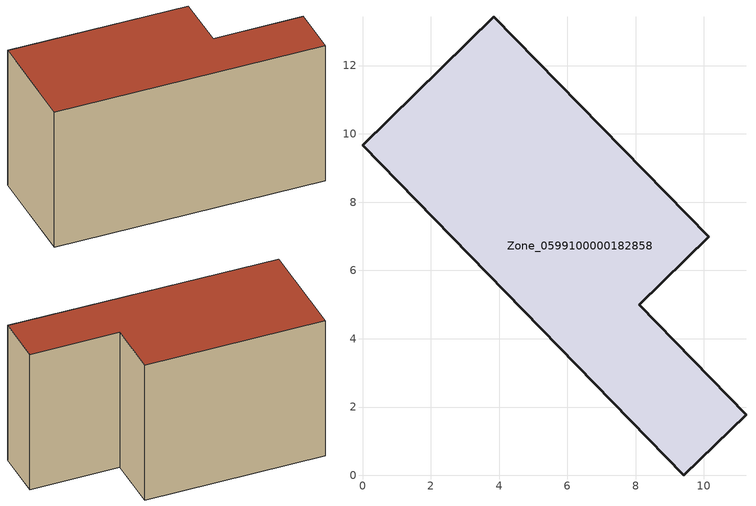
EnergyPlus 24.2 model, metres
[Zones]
Zone_0599100000182858
 floor ground (C_G): 0,9.67 3.85,13.43 10.14,6.98 8.1,4.99 11.23,1.78 9.41,0 z0
 wall outside (C_F): 3.85,13.43 0,9.67 9.41,0 11.23,1.78 8.1,4.99 10.14,6.98 3.85,13.43 z0:7.51
 roof outside (C_R): 0,9.67 9.41,0 11.23,1.78 8.1,4.99 10.14,6.98 3.85,13.43 z7.51
[BUILDING]
Pand.0599100000182858: North Axis=0; Terrain=City; Loads Convergence Tolerance Value=0.04; Temperature Convergence Tolerance Value=0.4; Solar Distribution=FullExterior; Maximum Number of Warmup Days=25; Minimum Number of Warmup Days=1
[Site:Location]
Rotterdam.The.Hague.AP_ZH_NLD Design_Conditions: Latitude=51.96; Longitude=4.45; Time Zone=1; Elevation=-4.5
[SITE:GROUNDTEMPERATURE:BUILDINGSURFACE]
18, 18, 18, 18, 18, 18, 18, 18, 18, 18, 18, 18
[MATERIAL] Thermal Absorptance=0.9; Solar Absorptance=0.7; Visible Absorptance=0.7
Name | Roughness | Thickness | Conductivity | Density | Specific Heat
G.TI.1975-1991 | MediumSmooth | 0.15 | 0.288461 | 540 | 1210
F.TI.1975-1991 | Rough | 0.3 | 0.230769 | 1920 | 840
R.TI.1975-1991 | MediumRough | 0.2 | 0.153846 | 1500 | 1000
[CONSTRUCTION]
C_G: G.TI.1975-1991
C_F: F.TI.1975-1991
C_R: R.TI.1975-1991
[ZONE]
Zone_0599100000182858: Type=1; Multiplier=1; Ceiling Height=Autocalculate; Volume=Autocalculate; Floor Area=autocalculate; Part of Total Floor Area=Yes
[ZONEINFILTRATION:DESIGNFLOWRATE]
Infil_Zone_0599100000182858: Zone or ZoneList or Space or SpaceList=Zone_0599100000182858; Schedule=AlwaysOn; Design Flow Rate Calculation Method=Flow/Area; Flow Rate per Floor Area=0.003; Constant Term Coefficient=1; Temperature Term Coefficient=0; Velocity Term Coefficient=0; Velocity Squared Term Coefficient=0
[HVACTEMPLATE:ZONE:IDEALLOADSAIRSYSTEM]
Zone_0599100000182858: Maximum Heating Supply Air Temperature=50; Minimum Cooling Supply Air Temperature=13; Maximum Heating Supply Air Humidity Ratio=0.0156; Minimum Cooling Supply Air Humidity Ratio=0.0077; Heating Limit=NoLimit; Cooling Limit=NoLimit; Dehumidification Control Type=ConstantSensibleHeatRatio; Cooling Sensible Heat Ratio=0.7; Dehumidification Setpoint=60; Humidification Control Type=None; Humidification Setpoint=30; Outdoor Air Method=None; Outdoor Air Flow Rate per Person=0.00944; Outdoor Air Flow Rate per Zone Floor Area=0; Outdoor Air Flow Rate per Zone=0; Demand Controlled Ventilation Type=None; Outdoor Air Economizer Type=NoEconomizer; Heat Recovery Type=None; Sensible Heat Recovery Effectiveness=0.7; Latent Heat Recovery Effectiveness=0.65
[ZONECONTROL:THERMOSTAT]
ThermostatControl_Zone_0599100000182858: Zone or ZoneList=Zone_0599100000182858; Control Type Schedule=DualSetpointControlType; Control 1=Thermostat_Zone_0599100000182858; Temperature Difference Between Cutout And Setpoint=0
[THERMOSTATSETPOINT:DUALSETPOINT]
Thermostat_Zone_0599100000182858: Heating Setpoint Temperature Schedule=HeatingSetpoint_Zone_0599100000182858; Cooling Setpoint Temperature Schedule=CoolingSetpoint_Zone_0599100000182858
[SCHEDULE:COMPACT]
HeatingSetpoint_Zone_0599100000182858: Through: 12/31, For: AllDays, Until: 24:00, 21
CoolingSetpoint_Zone_0599100000182858: Through: 12/31, For: AllDays, Until: 24:00, 24
DualSetpointControlType: Through: 12/31, For: AllDays, Until: 24:00, 4
AlwaysOn: Through: 12/31, For: AllDays, Until: 24:00, 1
